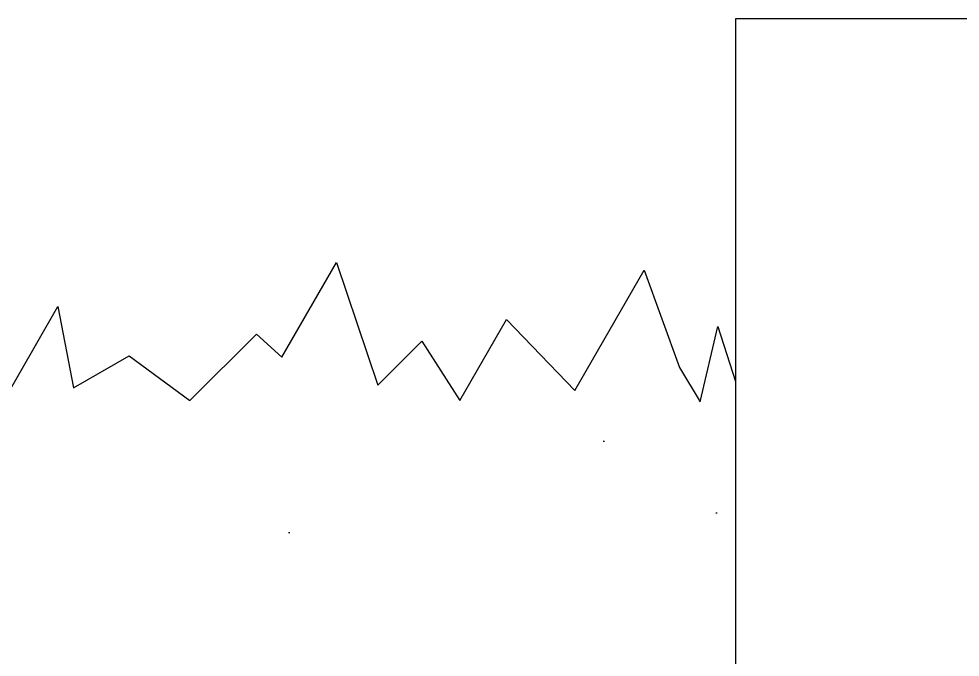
# Model space of a CAD drawing. Header units: millimetres. Extents: x 604785 to 1211550, y 1310998 to 2622648.
# Drawn here: x 605117.744 to 605118.618, y 1311075.544 to 1311076.137 of the extents above; entities that cross this region are included whole.
import ezdxf

# ---------------------------------------------------------------- set-up
doc = ezdxf.new("R2010")
doc.units = ezdxf.units.MM
doc.layers.add('acera', color=8, linetype='Continuous')

msp = doc.modelspace()

# ---------------------------------------------------------------- hatches: boundary and pattern name
h = msp.add_hatch()
h.set_pattern_fill('AR-SAND', color=83, scale=0.247914, style=0)
h.set_pattern_definition([(37.5, (443696.9102, 1001407.98424), (-0.01561694993, 0.4776870328), [0, -0.37682963097, 0, -0.42145419254, 0, -0.4028606252]), (7.5, (443696.9102, 1001407.98424), (0.4387528308, 0.6996501713), [0, -0.20328966934, 0, -0.33964249634, 0, -0.13015497122]), (327.5, (443696.60527, 1001407.98424), (0.7720400846, 0.0014029599), [0, -0.12395711545, 0, -0.44624561563, 0, -0.58259844262]), (317.5, (443696.6053, 1001407.98424), (0.7452615652, 0.2175882627), [0, -0.06197855773, 0, -0.29253879247, 0, -0.3346842117])])
h.paths.add_polyline_path([(605118.40976, 1311075.81345), (605112.49927, 1311075.81345), (605112.49927, 1311075.11056), (605118.40976, 1311075.11056)])

# ---------------------------------------------------------------- linework, layer by layer
at = {"color": 7}
for p, q in [((605117.98868, 1311075.82303), (605118.03937, 1311075.91083)), ((605118.03937, 1311075.91083), (605118.07768, 1311075.79695)), ((605118.26044, 1311075.79221), (605118.32482, 1311075.90372)), ((605118.32482, 1311075.90372), (605118.35775, 1311075.81355)), ((605117.72552, 1311075.77443), (605117.7807, 1311075.87)), ((605117.7807, 1311075.87), (605117.79524, 1311075.79458)), ((605118.15363, 1311075.78272), (605118.19714, 1311075.85809)), ((605118.19714, 1311075.85809), (605118.26044, 1311075.79221)), ((605118.37674, 1311075.78154), (605118.39335, 1311075.85149)), ((605118.39335, 1311075.85149), (605118.40976, 1311075.80051)), ((605117.90324, 1311075.78272), (605117.96492, 1311075.8444)), ((605117.96492, 1311075.8444), (605117.98868, 1311075.82303)), ((605118.07768, 1311075.79695), (605118.1186, 1311075.83787)), ((605118.1186, 1311075.83787), (605118.15363, 1311075.78272)), ((605117.79524, 1311075.79458), (605117.84686, 1311075.82438)), ((605117.84686, 1311075.82438), (605117.90324, 1311075.78272)), ((605117.98868, 1311075.82303), (605117.98868, 1311075.82303)), ((605118.35775, 1311075.81355), (605118.37674, 1311075.78154))]:
    msp.add_line(p, q, dxfattribs=at)
at = {"layer": 'acera', "color": 7}
for p, q in [((605118.66667, 1311076.13723), (605118.40976, 1311076.13723)), ((605118.40976, 1311076.13723), (605118.40976, 1311074.76753))]:
    msp.add_line(p, q, dxfattribs=at)

doc.saveas('drawing.dxf')
